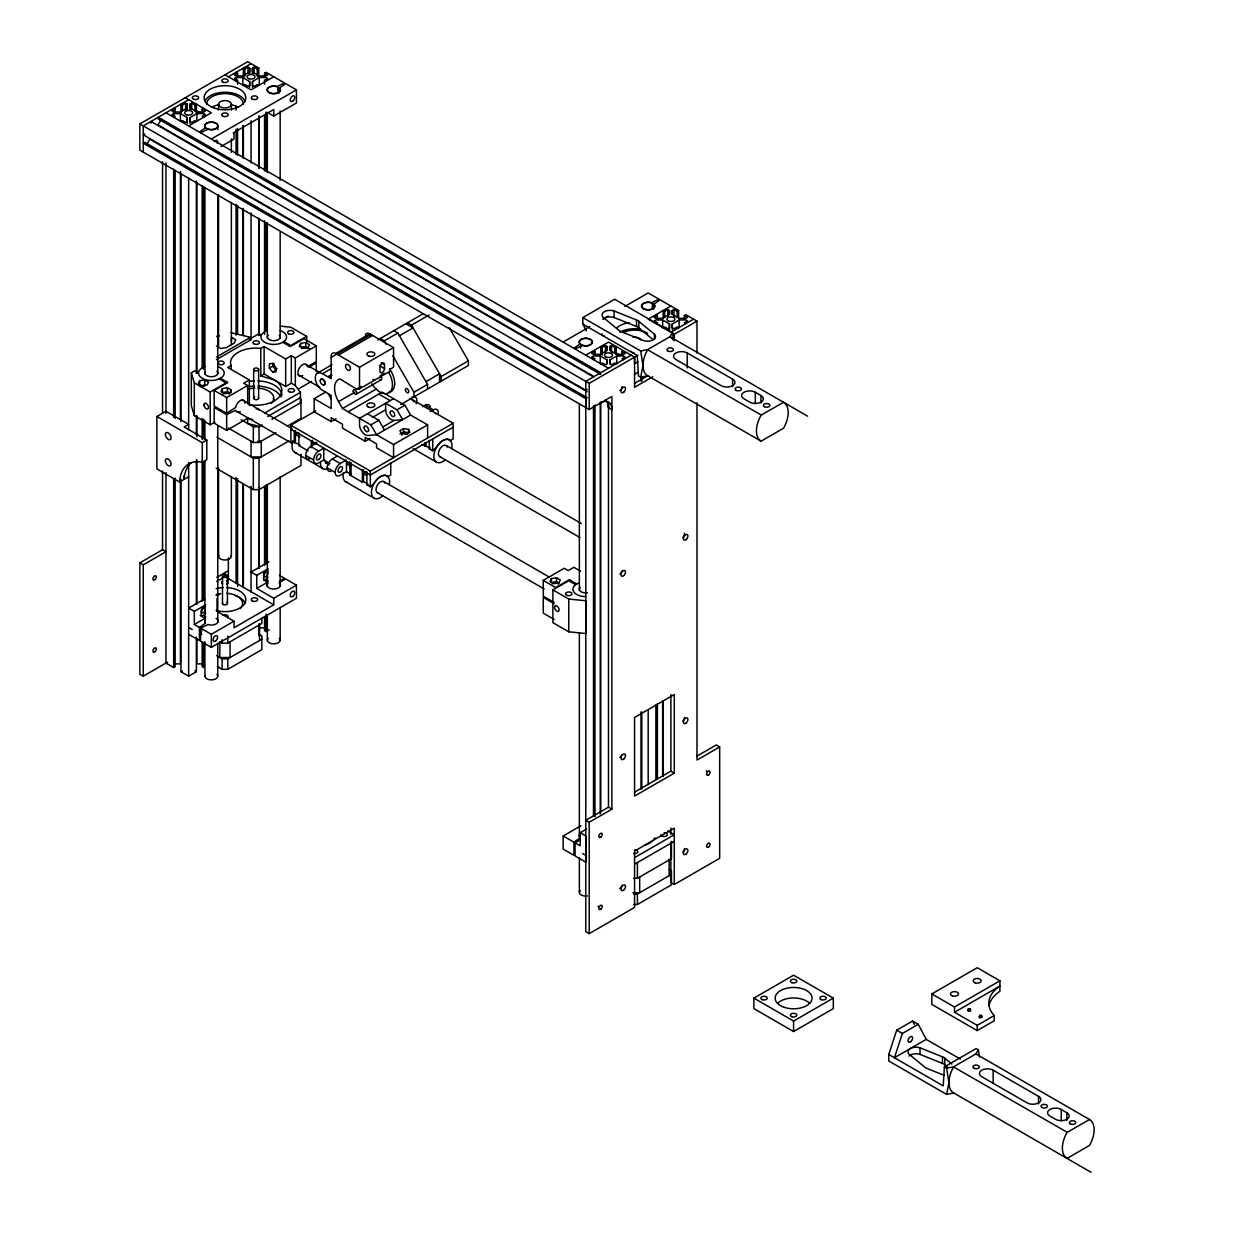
<?xml version="1.0" encoding="UTF-8"?>
<svg xmlns="http://www.w3.org/2000/svg" width="1234" height="1234" viewBox="0 0 1234 1234"><rect width="100%" height="100%" fill="white"/><g stroke="black" fill="none" stroke-linecap="round" stroke-linejoin="round"><path stroke-width="1.5" d="M552.878 589.883L552.878 622.646L568.766 631.808L586.181 633.551L586.181 600.788L568.766 599.061L552.878 589.883L569.907 580.057M568.766 631.808L568.766 599.061M585.78 407.59L585.78 398.675L587.261 397.826L144.733 142.342L143.267 143.19L585.78 398.675M611.879 809.165L608.485 807.206L585.78 820.301L589.189 822.276L611.879 809.165L611.879 409.549L608.485 407.59L608.485 401.976M585.78 355.176L608.485 342.08L634.569 357.15L634.569 363.706L637.885 361.793M674.288 340.769L674.288 334.213L696.979 321.118L696.979 352.939M687.215 367.933L687.215 352.955A8.021 4.627 0 0 0 675.877 352.955A8.021 4.627 0 0 0 675.877 359.51L721.258 385.718A8.021 4.627 0 0 0 732.61 385.718A8.021 4.627 0 0 0 732.61 379.162L687.215 352.955M336.034 418.804L331.159 421.612L314.146 411.786L314.146 398.69L331.159 408.516L331.175 395.404L320.624 389.08A10.273 5.923 60 0 1 315.318 376.817A10.273 5.923 60 0 1 322.506 373.671L331.175 378.684L331.175 356.102A6.417 3.702 60 0 1 335.71 353.495L369.753 333.828L393.569 347.587L393.569 367.238L390.175 369.197L390.175 371.172L359.526 388.864L356.703 389.188L339.967 378.946L338.563 379.393A19.25 11.121 60 0 0 338.563 401.621L342.512 408.516L370.879 424.882L376.555 434.707L393.569 444.548L427.612 424.882L427.612 437.993M180.935 113.775L180.935 104.15L182.416 104.998L185.594 103.162L187.29 104.15L187.229 108.052L180.426 111.985L173.67 112.016L171.973 111.029L175.151 109.194L175.151 113.05M203.625 117.245L202.16 116.397L205.338 114.561L203.625 113.59L196.885 113.621L190.067 117.554L190.005 121.441L191.717 122.428L194.895 120.593L196.36 121.441M243.345 77.742L243.345 68.117L244.81 68.965L247.988 67.13L249.7 68.117L249.638 72.019L242.836 75.953L236.08 75.984L234.383 74.996L237.56 73.161L237.56 77.017M264.554 84.221L264.554 80.364L267.732 78.529L266.035 77.557L259.279 77.588L252.476 81.521L252.415 85.408L254.127 86.395L257.304 84.56L258.77 85.408M600.757 354.235L600.757 346.538L602.238 347.386L605.416 345.551L607.113 346.538L607.066 350.441L600.248 354.359L593.508 354.389L591.796 353.418L594.973 351.582L594.973 355.423M616.198 363.829L614.717 362.981L611.54 364.817L609.843 363.829L609.904 359.927L616.707 356.009L623.463 355.963L625.16 356.95L621.982 358.786L623.463 359.634M663.167 318.202L663.167 310.505L664.648 311.354L667.825 309.518L669.522 310.505L669.46 314.408L662.658 318.341L655.902 318.372L654.205 317.385L657.383 315.549L657.383 319.39M685.857 323.601L684.392 322.753L687.569 320.917L685.857 319.945L679.116 319.976L672.299 323.91L672.252 327.797L673.949 328.784L677.127 326.948L678.607 327.797M979.534 1057.075L978.408 1049.856L976.14 1048.561L944.365 1066.901L943.223 1085.889L888.758 1054.453L896.702 1030.205L912.589 1021.042L918.266 1024.313L926.21 1039.383L960.361 1059.096M331.144 375.244C330.619 378.715 325.282 376.555 331.452 375.074M582.834 324.141L637.284 355.577L638.425 375.892L640.693 377.203L642.96 365.403L640.693 350.996L582.834 317.585L582.834 324.141L586.351 330.835M888.758 1054.453L888.758 1060.993L946.632 1094.404L948.9 1082.619L946.632 1068.212L944.365 1066.901M918.266 1024.313L902.378 1033.49L894.434 1057.723L926.21 1039.383M199.661 380.704L198.288 383.666L202.037 385.826L207.142 385.039L208.515 382.077L204.767 379.918L199.661 380.704L199.661 385.949M222.351 388.571L220.979 391.533L224.727 393.692L229.833 392.89L231.205 389.944L227.472 387.784L222.351 388.571L222.351 392.505L227.472 391.718L229.956 393.152M300.649 343.376L299.276 346.322L303.024 348.482L308.13 347.695L309.503 344.749L305.754 342.574L300.649 343.376L300.649 347.309L305.754 346.507L309.503 348.667M551.397 578.545L550.04 581.507L553.773 583.667L558.894 582.88L560.267 579.918L556.519 577.759L551.397 578.545L551.397 582.479L556.519 581.692L559.017 583.127M146.445 145.026L149.792 139.164L587.322 391.764M161.423 119.081L158.014 124.912L593.878 376.555M582.834 317.585L614.594 299.245L672.468 332.656L669.939 336.728L647.773 349.53L640.693 350.996M978.408 1049.856L975.878 1053.944L953.697 1066.747L946.632 1068.212M761.239 415.04L761.085 415.256A22.459 12.972 -60 0 0 761.085 441.201L783.544 428.229A22.459 12.972 -60 0 0 783.544 402.284L761.239 415.04L647.619 349.746A22.459 12.972 -60 0 0 647.619 375.691L761.239 441.248M1089.483 1119.5L1067.024 1132.473A22.459 12.972 -60 0 0 1067.024 1158.418L1089.483 1145.445A22.459 12.972 -60 0 0 1089.483 1119.5L976.017 1053.99M267.331 330.604A12.834 7.404 0 0 0 263.567 341.525A12.834 7.404 0 0 0 282.833 342.265L284.869 340.723A12.834 7.404 0 0 0 280.164 330.604M579.363 582.803A12.834 7.404 0 0 0 576.71 583.99L574.674 585.518A12.834 7.404 0 0 0 585.78 596.639M600.542 403.009A15.78 9.116 -60 0 1 611.879 409.549L611.879 396.453L589.189 409.549L139.858 150.132L139.858 123.94L247.648 61.7L258.77 68.117L258.77 77.742M188.648 99.692L143.267 125.899L143.267 152.106M228.367 76.77L251.057 63.659M180.935 121.441L182.416 120.593L185.594 122.428L187.29 121.441L187.229 117.554L180.426 113.621L173.67 113.59L171.973 114.561L175.151 116.397L173.67 117.245M190.005 109.919L190.005 104.15L191.717 103.162L194.895 104.998L196.36 104.15L196.36 113.775M243.345 85.408L244.81 84.56L247.988 86.395L249.7 85.408L249.638 81.521L242.836 77.588L236.08 77.557L234.383 78.529L237.56 80.364L237.56 84.221M252.415 73.886L252.415 68.117L254.127 67.13L257.304 68.965L258.77 68.117M144.733 133.951L143.267 134.815L585.78 390.299L587.261 389.45M236.08 81.228L237.56 80.364M202.16 113.05L202.16 109.194L203.625 108.345M264.554 77.017L264.554 73.161L266.035 72.312L284.53 82.986L277.126 86.503A6.741 3.887 0 0 0 267.115 89.187A6.741 3.887 0 0 0 274.92 93.707A6.741 3.887 0 0 0 279.594 87.922L285.671 83.65L296.438 89.866L296.438 102.977L273.747 116.073L267.562 112.495M188.648 125.899L211.338 112.803L185.254 97.733M273.747 76.77L251.057 89.866L224.958 74.796M199.43 132.115L205.507 127.842A6.741 3.887 0 0 1 210.181 122.073A6.741 3.887 0 0 1 217.986 126.578A6.741 3.887 0 0 1 207.975 129.261L200.571 132.778M211.338 138.995L296.438 89.866M233.241 132.917L273.747 109.517L273.747 116.073M221.071 146.491L234.044 138.995L234.044 132.454M216.397 357.027L250.533 337.314L250.533 339.936L249.407 339.288L251.057 339.643L216.397 359.649M214.855 422.121L210.212 424.804L194.324 415.627L191.316 405.585L191.316 372.822L194.71 370.863L198.504 373.054M249.916 338.98L259.001 333.735L261.346 335.093M307.374 366.729L316.305 361.577L316.305 345.859L295.312 357.983L291.332 355.685L285.671 358.955L264.107 346.523L260.806 348.42L256.163 348.065A25.667 14.823 0 0 0 230.496 362.889L231.097 365.572L227.796 367.485L249.361 379.933L249.361 405.6M156.888 416.475L165.958 411.231L188.648 424.342L184.113 426.964L206.803 440.06L206.803 459.711L202.268 462.334A45.134 26.053 60 0 0 179.578 481.985L156.888 468.889L156.888 416.475L202.268 442.682L206.803 440.06M226.1 381.568L224.958 382.216L219.143 378.853M288.509 345.535L289.635 344.872L283.82 341.51M191.316 372.822L194.324 382.879L210.212 392.042L227.226 382.216M289.635 346.183L306.664 336.358L306.664 342.142M245.042 403.379A6.741 3.887 -60 0 0 240.908 400.31A6.741 3.887 -60 0 0 235.679 407.359L226.655 413.328L214.176 406.125L214.176 390.407L227.796 382.54L220.423 378.283A12.834 7.404 0 0 0 217.77 366.621M249.361 379.933L243.684 383.203L247.648 385.502L247.648 403.842M269.367 368.102L269.367 363.768L272.621 363.49L275.861 367.516L275.861 371.835L272.621 372.128L269.367 368.102L272.776 366.128L272.776 363.243M260.806 348.42L260.806 375.938L264.107 374.025L285.671 386.473L291.332 383.203L295.312 385.502L300.417 392.366L300.417 402.855M214.176 390.407L226.655 397.61L247.648 385.502M272.621 372.128L276.015 370.169L272.776 366.128M252.754 419.514L247.648 418.249L226.655 430.373L214.176 423.169L214.176 407.436L226.655 414.639L235.679 410.212A6.741 3.887 -60 0 0 240.275 411.632M308.87 367.192L316.305 362.889L316.305 371.635M370.879 334.491L331.175 357.382M335.71 353.495L338.486 355.083L372.529 335.432M317.369 373.162L331.961 364.74M377.758 339.967L423.478 313.59M322.506 373.671L330.619 368.997M298.535 388.864L311.462 381.414M380.226 338.548L384.237 340.877L397.842 333.01L427.535 384.422L427.535 389.065M407.451 322.83L411.462 325.144L429.077 314.978M320.902 379.285L321.303 379.054A3.208 1.851 60 0 1 324.511 380.905A3.208 1.851 60 0 1 324.511 384.607L324.11 384.838M264.477 413.128L300.417 392.366M399.446 335.787L413.066 327.92L405.847 323.755M328.645 377.095L331.9 375.229M267.732 416.475L300.417 397.61M338.486 355.083L359.526 367.238L393.569 347.587M241.154 419.745L253.325 426.763L259.001 426.763L262.225 424.897M271.912 419.313L300.988 402.531M314.146 398.69L325.498 392.134M179.578 481.985L188.648 476.74M228.259 428.013L253.325 442.482L259.001 442.482L275.922 432.718M287.321 426.146L300.988 418.249L300.988 399.245M298.829 433.736L298.829 445.52L299.97 444.872L290.885 440.939L290.885 425.221L315.734 410.876M356.703 389.188L361.346 386.504M381.275 374.997L384.314 373.239M338.563 401.621L354.775 392.258M356.364 394.109L381.337 379.702M298.721 432.486L295.42 434.383L299.97 437.006M342.512 408.516L376.555 388.864M216.875 437.16L253.325 458.215L259.001 458.215L288.941 440.924M348.189 411.786L382.232 392.134L404.922 405.23L410.598 415.056L427.612 424.882M315.75 442.312L312.449 444.209L312.449 440.276L311.307 440.939L311.307 447.68M309.425 458.863A7.219 4.165 -60 0 1 305.677 454.559A7.219 4.165 -60 0 1 310.737 446.507L316.984 442.898M393.569 398.69L359.526 418.341L359.526 424.882A8.021 4.627 60 0 0 368.041 435.479L376.555 434.707L410.598 415.056M425.931 381.645L439.551 373.779L439.551 382.124M413.914 396.916L413.914 392.289L427.535 384.422M441.155 381.198L441.155 376.571L468.38 360.837L449.222 327.673M372.421 417.447L385.625 409.827L385.625 403.271L396.978 409.827L402.654 419.653L394.14 420.408L382.586 427.072M323.786 459.943L318.68 462.889A7.219 4.165 -60 0 1 313.575 459.943A7.219 4.165 -60 0 1 318.68 451.089L323.786 448.143L323.786 459.943L329.848 463.429M400.726 404.536L468.38 365.48L468.38 360.837M370.879 424.882L378.823 420.3L384.499 430.126M396.978 409.827L404.922 405.23M216.181 468.21L253.325 489.651L259.001 489.651L300.988 465.419L300.988 454.313M139.858 562.858L162.549 549.747L165.958 551.721L143.267 564.817L139.858 562.858L139.858 674.227L143.267 676.186L167.577 662.149M330.974 471.311A7.219 4.165 -60 0 1 327.241 467.007A7.219 4.165 -60 0 1 332.301 458.955L337.406 456.009M422.784 406.711L425.344 405.23A7.219 4.165 -60 0 1 430.28 406.757M331.159 421.612L331.159 417.678L342.512 424.234L342.512 428.167L365.202 441.263L370.061 438.456M366.529 483.296L363.506 481.553L362.364 482.216L349.885 474.997L349.885 463.213L351.027 462.549L351.027 474.35L346.476 471.727L340.245 475.337A7.219 4.165 -60 0 1 335.139 472.391A7.219 4.165 -60 0 1 340.245 463.537L346.476 459.943M430.172 411.616L433.288 409.827A7.219 4.165 -60 0 1 438.224 414.393M403.595 428.568L399.955 430.666L401.281 433.535L406.248 434.306L409.873 432.208L408.547 429.339L403.595 428.568L403.595 431.854L399.955 433.952M349.777 461.963L346.476 463.861L351.027 466.483M563.09 342.08L589.79 326.671M603.133 318.958L608.146 316.074M624.836 306.433L648.189 292.952L658.971 299.168L651.567 302.685A6.741 3.887 0 0 0 641.557 305.369A6.741 3.887 0 0 0 649.362 309.888A6.741 3.887 0 0 0 654.035 304.104L660.113 299.831L678.607 310.505L678.607 318.202M349.885 474.997L351.027 474.35M363.506 469.768L362.364 470.416L362.364 482.216M573.872 348.312L579.949 344.024A6.741 3.887 0 0 1 584.623 338.255A6.741 3.887 0 0 1 592.428 342.759A6.741 3.887 0 0 1 582.417 345.458L575.013 348.96M366.807 471.789L363.506 473.686L366.529 475.445M290.885 425.221L370.308 471.079L453.14 423.247L453.14 438.98L450.348 440.584L449.592 439.89A13.312 7.697 -60 0 0 436.265 447.572L432.718 450.765L429.309 448.806L429.309 440.384M453.14 427.18L370.308 474.997L290.885 429.139M421.658 444.379L430.45 448.143L429.309 448.806M670.88 306.047L648.189 319.159L674.288 334.213L674.288 339.874M366.914 473.038L366.914 484.823L368.041 484.175M621.982 355.423L621.982 351.582L625.16 353.418L623.463 354.389L616.707 354.359L609.904 350.441L609.843 346.538L611.54 345.551L614.717 347.386L616.198 346.538L616.198 354.235M672.252 314.346L672.252 310.505L673.949 309.518L677.127 311.354L678.607 310.505M366.914 484.823L370.308 486.798L373.871 483.605A13.312 7.697 -60 0 1 387.183 475.923L387.939 476.617L390.731 474.997L390.731 463.213M593.508 359.634L594.973 358.786L591.796 356.95L593.508 355.963L600.248 356.009L607.066 359.927L607.113 363.829L605.416 364.817L602.238 362.981L600.757 363.829M655.902 323.601L657.383 322.753L654.205 320.917L655.902 319.945L662.658 319.976L669.46 323.91L669.522 327.797L667.825 328.784L664.648 326.948L663.167 327.797M216.783 577.404L228.367 570.71M216.69 581.43L223.308 577.605M621.982 351.582L623.463 350.734M684.392 319.39L684.392 315.549L685.857 314.701L696.979 321.118M204.859 598.737L188.648 608.084L194.324 611.37L205.677 604.814M268.889 561.763L251.057 572.067L256.734 575.337L268.071 568.781M631.176 355.176L585.78 381.383L585.78 931.67L589.189 933.644L634.569 907.437L634.569 851.09L674.288 828.168L674.288 884.5L670.88 882.541L670.88 842.143M670.88 332.255L693.585 319.159M139.858 123.94L589.189 383.358L637.885 355.238M194.324 611.37L194.324 624.466L205.677 617.91M256.734 575.337L256.734 588.433L268.071 581.893M634.569 374.18L637.885 372.267M194.324 624.466L199.43 627.412L205.507 623.139A6.741 3.887 0 0 1 205.507 619.252M279.532 581.168L284.53 578.283L279.424 575.337M279.007 582.787L285.671 578.931L296.438 585.163L296.438 598.259L211.338 647.403L200.571 641.171L200.571 628.075L207.975 624.558A6.741 3.887 0 0 0 216.69 623.556A6.741 3.887 0 0 0 216.104 618.435M634.477 383.404L647.727 375.768M652.786 376.771L634.569 387.275L634.569 357.15M200.571 628.075L211.338 634.291L234.044 621.196L234.044 627.736L273.747 604.814L273.747 598.259L296.438 585.163M165.958 472.607L165.958 663.09L173.67 667.548L175.151 666.684L175.151 478.129M230.064 641.788L230.064 657.521L219.853 657.521L219.853 641.788L222.12 643.099L227.796 643.099L261.839 623.448L261.839 618.219M180.935 479.332L180.935 671.728L182.416 670.88M180.935 671.728L188.648 676.186L196.36 671.728L196.36 637.099M264.554 617.185L264.554 630.651L266.035 631.515L269.12 629.726M216.582 655.624L222.12 658.833L227.796 658.833L261.839 639.181M217.261 666.499L222.12 669.306L227.796 669.306L261.839 649.655L261.839 635.896L259.572 634.584M554.159 602.408L543.238 596.115L543.238 580.381L564.231 568.272L568.195 570.555L573.872 567.285L580.504 571.111M571.034 580.705L569.907 581.368L575.723 584.731M634.477 792.197L670.88 771.173L674.288 773.147L674.288 694.526L634.569 717.463L634.569 796.069L674.288 773.147M696.824 756.195L716.275 744.966L719.684 746.94L719.684 858.309L674.288 884.5M563.167 835.989L573.933 842.22L573.933 855.316L563.167 849.085L563.167 835.989L580.983 825.7M719.684 746.94L696.979 760.036L696.979 402.685M580.181 832.719L585.857 835.989L585.857 862.196L575.075 855.964L575.075 842.868L580.181 845.814L580.181 832.719L586.659 828.97M573.933 842.22L580.011 837.932A6.741 3.887 0 0 1 581.091 833.243M575.075 842.868L580.073 839.984M634.646 857.615L674.35 834.678L667.825 830.914M634.646 864.155L674.35 841.233M633.628 878.284L637.407 878.284L671.45 858.633L671.45 841.387M633.628 894.002L637.407 894.002L671.45 874.351M633.628 904.491L637.407 904.491L671.45 884.84L671.45 871.081L669.183 869.769M753.881 998.121L793.585 975.199L833.305 998.121L833.305 1008.61L793.585 1031.531L753.881 1008.61L753.881 998.121L793.585 1021.058L833.305 998.121M999.91 980.814L954.514 1007.021L954.514 1012.266L999.91 986.059A45.134 26.053 0 0 0 994.234 1015.536L994.234 1020.78L977.205 1030.606L931.824 1004.399L931.824 993.925L977.205 967.718L999.91 980.814L999.91 991.303A45.134 26.053 0 0 0 989.097 1005.525M954.514 1012.266L977.205 1025.361L994.234 1015.536M220.423 378.283L217.77 379.47A12.834 7.404 0 0 1 200.232 376.756A12.834 7.404 0 0 1 204.921 366.621M640.693 377.203L647.773 375.738M946.632 1094.404L953.697 1092.954L1091.072 1172.3M216.521 336.342L219.39 335.895M201.358 385.687L204.767 385.162L204.767 379.918M264.354 627.844L259.279 627.875L259.279 624.018M203.625 663.877L196.885 663.907L196.885 638.888M257.86 441.17L261.269 441.17L261.269 456.904L251.057 456.904L251.057 441.17M632.872 892.691L639.675 892.691L639.675 876.973M175.367 663.877L180.426 663.907L180.426 481.121M260.806 375.938L274.318 379.933A25.667 14.823 0 0 1 278.406 397.826A25.667 14.823 0 0 1 249.515 404.721M280.319 326.146L290.777 327.195L306.664 336.358M403.595 431.854L408.547 432.625L408.547 429.339M230.928 332.702L250.533 337.314M259.572 426.44L247.648 423.493L247.648 418.249M953.558 1092.908L953.697 1092.954A22.459 12.972 -60 0 1 953.558 1066.963L1067.163 1132.257M654.452 334.26A8.021 4.627 0 0 1 653.172 339.859A8.021 4.627 0 0 1 643.485 340.599L619.699 331.02L603.117 317.277A8.021 4.627 0 0 1 604.382 311.693A8.021 4.627 0 0 1 614.069 310.953L637.855 320.531L654.452 334.26L654.452 339.18M603.117 319.205A8.021 4.627 0 0 1 614.069 317.508L637.855 327.087L653.033 339.643M944.241 1075.385L925.639 1067.873L909.042 1054.144A8.021 4.627 0 0 1 910.322 1048.561A8.021 4.627 0 0 1 920.009 1047.82L943.794 1057.399L951.892 1064.063M909.042 1056.057A8.021 4.627 0 0 1 920.009 1054.376L943.794 1063.955L947.65 1067.071M264.554 73.161L267.732 74.996L266.035 75.984L259.279 75.953L252.476 72.019L252.415 68.117M684.392 315.549L687.569 317.385L685.857 318.372L679.116 318.341L672.299 314.408L672.252 310.505M264.554 80.364L266.035 81.228M236.08 72.312L237.56 73.161M655.902 314.701L657.383 315.549M807.607 416.182L670.077 336.774A22.459 12.972 -60 0 1 672.607 339.119M755.301 392.273L760.977 395.543A8.021 4.627 0 0 1 760.977 402.099A8.021 4.627 0 0 1 749.624 402.099L743.948 398.813A8.021 4.627 0 0 1 743.948 392.273A8.021 4.627 0 0 1 755.301 392.273L755.301 403.503M202.16 109.194L205.338 111.029L203.625 112.016L196.885 111.985L190.067 108.052L190.005 104.15M195.034 109.934L200.139 112.88M614.717 352.23L619.9 355.222M173.67 108.345L175.151 109.194M593.508 350.734L594.973 351.582M165.958 112.803L608.485 368.287M600.757 372.745L158.245 117.245L158.245 118.958L600.757 374.442M593.508 376.925L150.98 121.441L150.98 123.153M393.831 330.697L397.842 333.01M381.152 362.688L384.499 364.616L384.499 368.55A3.208 1.851 -60 0 1 382.232 372.483A3.208 1.851 -60 0 1 379.964 371.172L379.964 367.238A3.208 1.851 -60 0 1 382.232 363.305A3.208 1.851 -60 0 1 384.499 364.616M379.486 365.665L384.499 368.55M425.344 405.23L433.288 409.827M410.12 398.412L453.14 423.247M316.305 345.859L303.826 338.656L290.206 346.523L282.833 342.265M378.823 394.093L390.175 400.649M306.248 364.709L319.591 372.406M446.292 445.551L581.322 523.509M367.47 413.745L378.823 420.3M298.165 374.858L319.837 387.368M439.859 456.673L579.903 537.515M231.39 341.17L231.56 337.329L235.756 339.751L234.229 343.067L226.362 347.602L220.624 348.497L216.428 346.075M413.159 448.652L436.512 462.148M576.71 583.99L569.337 579.733L555.716 587.585L543.238 580.381M242.172 399.77L292.196 428.645M383.882 481.584L548.914 576.864M310.737 446.507L318.68 451.089M332.301 458.955L340.245 463.537M298.829 445.52L308.192 450.934M237.422 411.847L292.443 443.608M325.776 462.858L329.108 464.786M377.465 492.705L544.163 588.942M305.631 455.346L313.575 459.943M327.195 467.794L335.139 472.391M294.679 452.323L323.046 468.689M345.736 481.8L374.103 498.181M554.159 603.719L543.238 597.41L543.238 613.144L554.159 619.453M256.734 588.433L273.747 598.259M226.593 577.589L273.747 604.814M931.824 993.925L954.514 1007.021M234.044 621.196L217.014 611.37L217.014 598.259M1038.534 1096.378A8.021 4.627 0 0 1 1038.534 1102.918A8.021 4.627 0 0 1 1027.197 1102.918L981.801 1076.727A8.021 4.627 0 0 1 981.801 1070.171A8.021 4.627 0 0 1 993.154 1070.171L1038.534 1096.378L1038.534 1103.859M1066.901 1112.759A8.021 4.627 0 0 1 1066.901 1119.3A8.021 4.627 0 0 1 1055.564 1119.3L1049.887 1116.03A8.021 4.627 0 0 1 1049.887 1109.474A8.021 4.627 0 0 1 1061.24 1109.474L1066.901 1112.759L1066.901 1120.241M896.702 1030.205L902.378 1033.49M582.679 853.542L586.073 855.517M188.879 627.612L192.288 629.571M188.648 634.291L199.43 640.523L199.43 627.412M194.895 670.88L196.36 671.728M328.213 393.723L331.144 398.813M411.462 325.144L441.155 376.571M384.237 340.877L386.149 344.193M392.844 355.793L413.914 392.289M912.589 1021.042L914.363 1024.39M672.468 332.656L673.594 339.859M609.843 346.538L609.904 350.441M1061.24 1109.474L1061.24 1120.703M993.154 1070.171L993.154 1083.267M977.205 1025.361L977.205 1030.606M944.812 1058.17L944.812 1064.711M942.467 1056.813L942.467 1063.353M920.009 1047.82L920.009 1054.376M793.585 1021.058L793.585 1031.531M760.977 395.543L760.977 403.024M732.61 379.162L732.61 386.658M679.116 319.976L679.116 327.673M677.127 311.354L677.127 317.123M673.949 309.518L673.949 317.215M672.299 323.91L672.299 329.679M670.88 694.48L670.88 771.173M670.88 828.076L670.88 834.446M669.522 310.505L669.522 314.346M669.46 323.91L669.46 329.679M669.183 859.28L669.183 875.662M667.825 309.518L667.825 317.215M664.648 311.354L664.648 317.123M663.167 701.066L663.167 776.109M662.658 319.976L662.658 327.673M662.658 700.943L662.658 775.985M657.383 703.719L657.383 778.762M655.902 704.583L655.902 779.61M653.449 303.672L653.449 309.287M652.323 303.009L652.323 308.623M648.189 709.735L648.189 784.778M641.773 377.249L641.773 381.09M641.773 712.033L641.773 788.989M641.001 377.311L641.001 381.167M641.001 712.003L641.001 788.942M638.873 321.303L638.873 327.858M637.407 862.566L637.407 878.284M637.407 894.002L637.407 904.491M636.528 319.945L636.528 326.501M616.707 356.009L616.707 363.691M614.717 347.386L614.717 353.155M614.069 310.953L614.069 317.508M611.54 345.551L611.54 353.248M609.904 359.927L609.904 363.783M608.485 402.916L608.485 807.206M607.113 346.538L607.113 350.379M607.066 359.927L607.066 363.783M605.416 345.551L605.416 353.248M602.238 347.386L602.238 355.083M600.757 402.315L600.757 812.142M600.248 356.009L600.248 363.691M600.248 402.176L600.248 813.931M594.973 404.968L594.973 816.723M593.508 405.816L593.508 815.643M589.189 383.358L589.189 409.549M589.189 822.276L589.189 933.644M580.52 344.456L580.52 348.204M579.363 403.657L579.363 590.284M579.363 632.61L579.363 836.575M579.363 857.738L579.363 892.367M556.519 577.759L556.519 581.692M432.718 438.98L432.718 450.765M425.915 442.374L425.915 445.52M424.774 442.805L424.774 446.184M393.569 444.548L393.569 457.644L376.555 447.819L376.555 443.885L365.202 437.33L365.202 441.263M370.308 471.079L370.308 486.798M363.506 471.079L363.506 481.553M359.526 367.238L359.526 388.864M346.476 461.254L346.476 471.727M305.754 342.574L305.754 346.507M295.312 357.983L295.312 385.502M295.42 442.25L295.42 430.45L294.294 431.113L294.294 442.898M291.332 355.685L291.332 383.203M285.671 358.955L285.671 386.473M280.164 111.029L280.164 180.303M280.164 232.254L280.164 338.07M280.164 476.617L280.164 586.289M280.164 607.452L280.164 640.153M279.007 87.491L279.007 93.105M277.881 86.827L277.881 92.442M267.331 112.957L267.331 172.606M267.331 222.629L267.331 338.07M267.331 484.299L267.331 586.289M267.331 615.149L267.331 640.153M266.035 112.001L266.035 171.649M266.035 223.601L266.035 331.36M266.035 485.286L266.035 564.169M266.035 614.193L266.035 631.515M264.554 115.009L264.554 170.801M264.554 220.824L264.554 334.352M264.554 486.35L264.554 565.234M264.107 346.523L264.107 374.025M259.572 624.111L259.572 640.492M259.279 77.588L259.279 85.285M259.279 116.073L259.279 168.025M259.279 219.976L259.279 335.417M259.279 487.415L259.279 568.226M259.001 426.763L259.001 442.482M259.001 458.215L259.001 489.651M258.77 116.197L258.77 168.148M258.77 218.171L258.77 335.54M258.646 369.29L258.646 398.119M258.77 487.553L258.77 568.365M258.77 624.157L258.77 635.695M257.304 68.965L257.304 76.662M254.127 67.13L254.127 72.914M253.68 369.598L253.68 398.412M253.325 426.763L253.325 442.482M253.325 458.215L253.325 489.651M252.476 81.521L252.476 87.29M251.057 120.654L251.057 162.981M251.057 213.004L251.057 338.07M251.057 486.227L251.057 592.058M249.7 68.117L249.7 73.886M249.638 81.521L249.638 87.29M247.988 67.13L247.988 72.914M244.81 68.965L244.81 76.662M243.345 125.822L243.345 158.523M243.345 208.561L243.345 335.54M243.345 483.697L243.345 587.6M242.836 77.588L242.836 85.285M242.836 125.683L242.836 156.471M242.836 208.423L242.836 335.417M242.836 483.574L242.836 587.461M237.56 128.475L237.56 155.407M237.56 205.43L237.56 334.352M237.56 478.653L237.56 586.397M236.08 77.557L236.08 81.398M236.08 106.232L236.08 110.088M236.08 129.323L236.08 154.343M236.08 204.366L236.08 335.201M236.08 477.589L236.08 583.404M231.375 104.288A6.417 3.702 0 0 1 221.75 107.497A6.417 3.702 0 0 1 221.75 101.065A6.417 3.702 0 0 1 231.375 104.288L231.375 110.057M231.375 138.902L231.375 152.368M231.375 202.376L231.375 344.718M231.375 477.435L231.375 556.303M231.097 365.572L231.097 369.244M231.205 389.944L231.205 392.566M228.367 557.783L228.367 580.103M227.796 636.112L227.796 643.099M227.796 658.833L227.796 669.306M227.472 387.784L227.472 391.718M227.442 575.8L227.442 603.318M226.655 397.61L226.655 413.328M226.655 414.639L226.655 430.373M224.958 572.514L224.958 576.263M222.475 576.108L222.475 603.627M222.12 639.613L222.12 643.099M222.12 658.833L222.12 669.306M218.541 104.288L218.541 110.057M218.541 194.679L218.541 346.646M218.541 467.825L218.541 556.303M217.77 125.899A6.417 3.702 0 0 1 208.13 129.107A6.417 3.702 0 0 1 208.13 122.69A6.417 3.702 0 0 1 217.77 125.899L217.77 129.755M217.77 195.173L217.77 374.103M217.77 426.054L217.77 622.306M217.77 643.485L217.77 676.186M211.338 634.291L211.338 647.403M210.212 392.042L210.212 424.804M204.921 187.475L204.921 374.103M204.921 420.285L204.921 439.52M204.921 460.683L204.921 622.306M204.921 641.557L204.921 676.186M203.625 113.59L203.625 117.431M203.625 186.519L203.625 369.305M203.625 419.329L203.625 438.579M203.625 461.67L203.625 600.202M203.625 642.528L203.625 667.548L202.16 666.684L202.16 641.68M202.268 442.682L202.268 462.334M202.16 185.671L202.16 368.457M202.16 418.48L202.16 439.643M202.16 460.806L202.16 601.267M196.885 113.621L196.885 121.318M196.885 182.879L196.885 373.362M196.885 415.704L196.885 436.867M196.885 459.958L196.885 604.259M196.36 181.09L196.36 373.501M196.36 415.827L196.36 435.078M196.36 460.081L196.36 604.382M194.895 104.998L194.895 110.767M194.324 382.879L194.324 415.627M191.717 103.162L191.717 108.947M190.067 117.554L190.067 123.323M188.648 177.85L188.648 429.956M188.648 462.611L188.648 676.186M187.29 104.15L187.29 109.919M187.229 117.554L187.229 123.323M185.594 103.162L185.594 110.859M184.113 475.63L184.113 479.363A45.134 26.053 60 0 1 191.023 462.889M182.416 104.998L182.416 110.767M180.935 173.392L180.935 421.596M180.426 113.621L180.426 121.318M180.426 171.341L180.426 419.545M175.151 170.277L175.151 418.48M173.67 113.59L173.67 117.431M173.67 169.197L173.67 417.416M173.67 478.977L173.67 667.548M165.958 162.826L165.958 413.39M162.549 161.669L162.549 413.344M162.549 470.987L162.549 549.747M143.267 564.817L143.267 676.186M777.605 1003.288A18.448 10.659 0 0 1 809.566 1003.288M206.51 104.288A18.448 10.659 0 0 1 224.958 93.63A18.448 10.659 0 0 1 243.422 104.288M211.909 107.235A18.448 10.659 0 0 1 218.649 104.751M231.267 104.751A18.448 10.659 0 0 1 238.008 107.235M622.707 332.609A18.448 10.659 0 0 1 647.619 333.242M201.127 386.797A3.208 1.851 0 0 1 204.227 386.319M249.515 381.337A25.667 14.823 0 0 1 254.497 380.859M257.829 380.859A25.667 14.823 0 0 1 281.846 395.651M249.515 386.566A25.667 14.823 0 0 1 254.497 386.103M257.829 386.103A25.667 14.823 0 0 1 280.966 397.055M552.369 583.713A3.208 1.851 0 0 1 555.562 582.803A3.208 1.851 0 0 1 558.246 584.16M605.215 400.14A15.78 9.116 -60 0 1 608.485 407.59M706.573 770.741A2.406 1.388 -60 0 1 706.403 771.312M598.336 906.172A2.406 1.388 -60 0 1 597.981 906.681M684.5 848.483A3.208 1.851 -60 0 1 682.818 851.984M622.013 885.225A3.208 1.851 -60 0 1 619.823 888.434M621.797 754.977A3.208 1.851 -60 0 1 619.823 757.414M684.5 717.463A3.208 1.851 -60 0 1 682.818 720.964M684.423 533.397A3.208 1.851 -60 0 1 682.818 537.53M622.013 570.787A3.208 1.851 -60 0 1 619.823 573.995M622.09 386.628A3.208 1.851 -60 0 1 621.427 388.864M620.964 389.558A3.208 1.851 -60 0 1 619.823 390.561M632.919 337.19A6.417 3.702 0 0 1 640.77 339.813M256.163 408.87A3.208 1.851 0 0 1 259.263 410.243M302.685 375.599A6.741 3.887 -60 0 1 297.934 373.316A6.741 3.887 -60 0 1 301.852 365.156A6.741 3.887 -60 0 1 307.281 366.02M222.999 394.186A3.208 1.851 0 0 1 226.1 392.813A3.208 1.851 0 0 1 229.2 394.186M301.605 348.543A3.208 1.851 0 0 1 307.173 348.543M277.156 368.765A3.208 1.851 60 0 1 274.411 366.76A3.208 1.851 60 0 1 274.056 363.398M273.269 398.366A17.646 10.196 0 0 1 273.809 401.004M258.492 397.749A2.499 1.45 0 0 1 257.258 399.569A2.499 1.45 0 0 1 254.019 399.014A2.499 1.45 0 0 1 254.698 397.101M257.906 388.124A17.646 10.196 0 0 1 271.341 403.472M248.882 388.988A17.646 10.196 0 0 1 254.836 388.108M231.159 555.346A6.417 3.702 0 0 1 224.958 560.005A6.417 3.702 0 0 1 218.757 555.346M226.532 602.346A2.499 1.45 0 0 1 227.041 604.274A2.499 1.45 0 0 1 223.755 604.737A2.499 1.45 0 0 1 222.675 602.886M226.701 593.323A17.646 10.196 0 0 1 240.136 608.671M216.32 594.587A17.646 10.196 0 0 1 220.593 593.6M216.906 371.187A6.417 3.702 0 0 1 212.186 376.725A6.417 3.702 0 0 1 205.137 372.082M216.906 674.335A6.417 3.702 0 0 1 212.186 679.857A6.417 3.702 0 0 1 205.137 675.229M279.316 335.17A6.417 3.702 0 0 1 273.747 340.723A6.417 3.702 0 0 1 268.194 335.17M279.316 638.302A6.417 3.702 0 0 1 273.747 643.87A6.417 3.702 0 0 1 268.194 638.302M587.446 592.814A6.417 3.702 0 0 1 580.69 591.487A6.417 3.702 0 0 1 580.227 587.369M587.446 895.946A6.417 3.702 0 0 1 580.69 894.619A6.417 3.702 0 0 1 580.227 890.516M604.244 336.003A3.208 1.851 0 0 1 601.976 333.735M634.569 353.109A3.208 1.851 0 0 1 631.361 351.258M616.506 328.198A20.855 12.047 0 0 1 629.17 322.583M619.823 332.255A20.855 12.047 0 0 1 639.968 329.139M214.176 141.648A3.208 1.851 -60 0 1 216.922 140.475A3.208 1.851 -60 0 1 217.277 143.437M204.813 101.157A20.855 12.047 0 0 1 224.958 92.241A20.855 12.047 0 0 1 245.103 101.157M222.691 615.303A3.208 1.851 0 0 1 226.917 615.134A3.208 1.851 0 0 1 227.735 617.54M264.014 572.992A3.208 1.851 -60 0 1 263.536 573.671M202.191 607.498A3.208 1.851 -60 0 1 201.605 609.01M279.594 583.219A6.741 3.887 0 0 1 273.747 589.05A6.741 3.887 0 0 1 267.917 583.219M201.79 634.446A3.208 1.851 -60 0 1 201.79 630.744M216.135 595.204A20.855 12.047 0 0 1 219.559 594.495M235.385 595.698A20.855 12.047 0 0 1 245.103 603.01M226.562 580.936A3.208 1.851 0 0 1 226.562 584.145M222.691 583.852A3.208 1.851 0 0 1 222.691 581.229M226.778 587.569A20.855 12.047 0 0 1 245.103 602.686A20.855 12.047 0 0 1 216.135 610.491M216.135 588.664A20.855 12.047 0 0 1 223.153 587.569M205.677 616.599A6.417 3.702 -60 0 1 201.127 613.992A6.417 3.702 -60 0 1 205.677 606.125M268.071 580.582A6.417 3.702 -60 0 1 263.536 577.959A6.417 3.702 -60 0 1 268.071 570.093M265.804 571.404A3.208 1.851 -60 0 1 267.994 573.44A3.208 1.851 -60 0 1 264.678 576.957A3.208 1.851 -60 0 1 264.199 573.1M264.678 572.406A3.208 1.851 -60 0 1 265.217 571.836M268.071 577.25A6.417 3.702 -60 0 1 263.536 579.872M201.79 609.133A3.208 1.851 -60 0 1 205.368 607.606M205.368 610.228A3.208 1.851 -60 0 1 202.268 612.974A3.208 1.851 -60 0 1 201.435 609.874M205.677 613.283A6.417 3.702 -60 0 1 200.186 615.612M634.646 849.856A3.208 1.851 0 0 1 637.824 851.954A3.208 1.851 0 0 1 633.813 853.496M664.139 832.827A3.208 1.851 0 0 1 667.347 834.678A3.208 1.851 0 0 1 664.139 836.529A3.208 1.851 0 0 1 660.93 834.678M654.791 837.793A20.855 12.047 0 0 1 645.073 845.105M394.14 420.408A8.021 4.627 60 0 1 385.625 409.827M373.717 379.362A4.011 2.314 0 0 1 372.884 379.717M365.372 335.185A6.417 3.702 60 0 1 369.753 333.828M401.821 435.201A3.208 1.851 0 0 1 403.688 432.995A3.208 1.851 0 0 1 407.698 433.782M389.497 368.796A17.646 10.196 60 0 1 388.34 392.397M380.226 375.753A2.499 1.45 60 0 1 381.707 378.946A2.499 1.45 60 0 1 379.686 379.47M388.88 372.699A17.646 10.196 60 0 1 389.065 392.736A17.646 10.196 60 0 1 371.82 383.851M445.273 459.788A12.834 7.404 -60 0 1 433.89 457.166A12.834 7.404 -60 0 1 443.716 440.122A12.834 7.404 -60 0 1 451.706 448.682M434.892 412.943A3.208 1.851 -60 0 1 435.479 413.776M411.724 397.379A7.219 4.165 -60 0 1 416.151 403.672M412.31 400.402A3.208 1.851 -60 0 1 413.992 401.96M382.879 495.821A12.834 7.404 -60 0 1 371.48 493.199A12.834 7.404 -60 0 1 381.321 476.154A12.834 7.404 -60 0 1 389.296 484.715M347.618 482.371A12.834 7.404 -60 0 1 343.391 473.023M378.252 492.906A6.417 3.702 -60 0 1 377.758 484.499A6.417 3.702 -60 0 1 384.915 483.173M327.118 469.059A12.834 7.404 -60 0 1 320.393 462.812M296.561 452.893A12.834 7.404 -60 0 1 293.229 440.492M328.29 463.321A6.417 3.702 -60 0 1 324.928 460.205M440.661 456.873A6.417 3.702 -60 0 1 440.168 448.466A6.417 3.702 -60 0 1 447.31 447.14M968.335 1008.841L970.232 1008.98L968.335 1008.841M979.688 1015.397L981.585 1015.536L979.688 1015.397M346.584 364.462L346.183 364.693A3.208 1.851 60 0 0 346.183 368.395A3.208 1.851 60 0 0 349.392 370.246L349.793 370.015A3.208 1.851 60 0 0 349.793 366.313A3.208 1.851 60 0 0 346.584 364.462M791.981 1016.77A3.208 1.851 0 0 0 796.794 1015.166A3.208 1.851 0 0 0 791.981 1013.561A3.208 1.851 0 0 0 791.981 1016.77M821.489 999.725A3.208 1.851 0 0 0 826.302 998.121A3.208 1.851 0 0 0 821.489 996.517A3.208 1.851 0 0 0 821.489 999.725M762.489 999.725A3.208 1.851 0 0 0 767.301 998.121A3.208 1.851 0 0 0 762.489 996.517A3.208 1.851 0 0 0 762.489 999.725M791.981 982.696A3.208 1.851 0 0 0 796.794 981.092A3.208 1.851 0 0 0 791.981 979.487A3.208 1.851 0 0 0 791.981 982.696M784.361 1007.36A18.448 10.659 0 0 0 812.049 998.121A18.448 10.659 0 0 0 784.361 988.897A18.448 10.659 0 0 0 784.361 1007.36M952.509 995.931A4.011 2.314 0 0 0 958.525 993.925A4.011 2.314 0 0 0 952.509 991.905A4.011 2.314 0 0 0 952.509 995.931M975.199 982.819A4.011 2.314 0 0 0 981.231 980.814A4.011 2.314 0 0 0 975.199 978.809A4.011 2.314 0 0 0 975.199 982.819M979.811 1017.649A1.604 0.925 0 0 0 982.218 1016.847A1.604 0.925 0 0 0 979.811 1016.045A1.604 0.925 0 0 0 979.811 1017.649M968.474 1011.093A1.604 0.925 0 0 0 970.88 1010.291A1.604 0.925 0 0 0 968.474 1009.489A1.604 0.925 0 0 0 968.474 1011.093M973.857 1068.212A3.208 1.851 0 0 0 979.241 1067.379A3.208 1.851 0 0 0 975.307 1065.112A3.208 1.851 0 0 0 973.857 1068.212M1041.943 1107.515A3.208 1.851 0 0 0 1047.311 1106.682A3.208 1.851 0 0 0 1043.378 1104.415A3.208 1.851 0 0 0 1041.943 1107.515M1070.31 1123.896A3.208 1.851 0 0 0 1075.678 1123.063A3.208 1.851 0 0 0 1071.744 1120.796A3.208 1.851 0 0 0 1070.31 1123.896M910.908 1041.573A3.208 1.851 -60 0 0 911.926 1036.606A3.208 1.851 -60 0 0 908.131 1039.969A3.208 1.851 -60 0 0 910.908 1041.573M667.933 350.996A3.208 1.851 0 0 0 673.301 350.163A3.208 1.851 0 0 0 669.368 347.895A3.208 1.851 0 0 0 667.933 350.996M736.004 390.299A3.208 1.851 0 0 0 741.372 389.466A3.208 1.851 0 0 0 737.438 387.198A3.208 1.851 0 0 0 736.004 390.299M764.37 406.68A3.208 1.851 0 0 0 769.738 405.847A3.208 1.851 0 0 0 765.805 403.58A3.208 1.851 0 0 0 764.37 406.68M165.387 434.491A4.011 2.314 60 0 0 169.644 439.782A4.011 2.314 60 0 0 169.644 434.106A4.011 2.314 60 0 0 165.387 434.491M165.387 460.698A4.011 2.314 60 0 0 169.644 465.989A4.011 2.314 60 0 0 169.644 460.313A4.011 2.314 60 0 0 165.387 460.698M288.509 333.735A3.208 1.851 0 0 0 293.877 332.918A3.208 1.851 0 0 0 289.944 330.635A3.208 1.851 0 0 0 288.509 333.735M566.499 595.127A3.208 1.851 0 0 0 571.866 594.294A3.208 1.851 0 0 0 567.933 592.027A3.208 1.851 0 0 0 566.499 595.127M554.575 607.251A3.208 1.851 60 0 0 557.984 611.478A3.208 1.851 60 0 0 557.984 606.943A3.208 1.851 60 0 0 554.575 607.251M203.965 404.814A3.208 1.851 60 0 0 207.374 409.056A3.208 1.851 60 0 0 207.374 404.521A3.208 1.851 60 0 0 203.965 404.814M708.763 774.782A2.406 1.388 -60 0 0 709.535 771.049A2.406 1.388 -60 0 0 706.681 773.579A2.406 1.388 -60 0 0 708.763 774.782M708.763 846.848A2.406 1.388 -60 0 0 709.535 843.115A2.406 1.388 -60 0 0 706.681 845.645A2.406 1.388 -60 0 0 708.763 846.848M600.973 837.022A2.406 1.388 -60 0 0 601.745 833.289A2.406 1.388 -60 0 0 598.891 835.819A2.406 1.388 -60 0 0 600.973 837.022M600.973 909.072A2.406 1.388 -60 0 0 601.745 905.355A2.406 1.388 -60 0 0 598.891 907.869A2.406 1.388 -60 0 0 600.973 909.072M623.818 392.088A3.208 1.851 -60 0 0 624.836 387.121A3.208 1.851 -60 0 0 621.041 390.484A3.208 1.851 -60 0 0 623.818 392.088M623.818 575.522A3.208 1.851 -60 0 0 624.836 570.555A3.208 1.851 -60 0 0 621.041 573.918A3.208 1.851 -60 0 0 623.818 575.522M686.227 539.489A3.208 1.851 -60 0 0 687.245 534.523A3.208 1.851 -60 0 0 683.451 537.885A3.208 1.851 -60 0 0 686.227 539.489M623.818 758.956A3.208 1.851 -60 0 0 624.836 753.989A3.208 1.851 -60 0 0 621.041 757.352A3.208 1.851 -60 0 0 623.818 758.956M686.227 722.923A3.208 1.851 -60 0 0 687.245 717.957A3.208 1.851 -60 0 0 683.451 721.319A3.208 1.851 -60 0 0 686.227 722.923M623.818 889.976A3.208 1.851 -60 0 0 624.836 885.009A3.208 1.851 -60 0 0 621.041 888.372A3.208 1.851 -60 0 0 623.818 889.976M686.227 853.943A3.208 1.851 -60 0 0 687.245 848.977A3.208 1.851 -60 0 0 683.451 852.339A3.208 1.851 -60 0 0 686.227 853.943M219.39 364.493A3.208 1.851 0 0 0 224.202 362.889A3.208 1.851 0 0 0 219.39 361.284A3.208 1.851 0 0 0 219.39 364.493M254.559 344.193A3.208 1.851 0 0 0 259.371 342.589A3.208 1.851 0 0 0 254.559 340.985A3.208 1.851 0 0 0 254.559 344.193M289.728 392.011A3.208 1.851 0 0 0 294.556 390.407A3.208 1.851 0 0 0 289.728 388.803A3.208 1.851 0 0 0 289.728 392.011M155.052 579.564A2.406 1.388 -60 0 0 155.808 575.831A2.406 1.388 -60 0 0 152.97 578.36A2.406 1.388 -60 0 0 155.052 579.564M155.052 651.629A2.406 1.388 -60 0 0 155.808 647.896A2.406 1.388 -60 0 0 152.97 650.426A2.406 1.388 -60 0 0 155.052 651.629M254.59 370.57A2.499 1.45 0 0 0 258.631 369.676A2.499 1.45 0 0 0 255.268 368.102A2.499 1.45 0 0 0 254.59 370.57M249.052 78.775A4.011 2.314 0 0 0 255.068 76.77A4.011 2.314 0 0 0 249.052 74.765A4.011 2.314 0 0 0 249.052 78.775M186.642 114.808A4.011 2.314 0 0 0 192.658 112.803A4.011 2.314 0 0 0 186.642 110.798A4.011 2.314 0 0 0 186.642 114.808M223.385 577.08A2.499 1.45 0 0 0 227.426 576.185A2.499 1.45 0 0 0 224.064 574.612A2.499 1.45 0 0 0 223.385 577.08M270.539 93.074A6.417 3.702 0 0 0 280.164 89.866A6.417 3.702 0 0 0 270.539 86.658A6.417 3.702 0 0 0 270.539 93.074M581.245 344.702A6.417 3.702 0 0 0 591.981 343.037A6.417 3.702 0 0 0 584.129 338.502A6.417 3.702 0 0 0 581.245 344.702M643.654 308.67A6.417 3.702 0 0 0 654.39 307.004A6.417 3.702 0 0 0 646.523 302.469A6.417 3.702 0 0 0 643.654 308.67M605.647 356.827A4.011 2.314 0 0 0 612.357 355.778A4.011 2.314 0 0 0 607.437 352.939A4.011 2.314 0 0 0 605.647 356.827M668.057 320.794A4.011 2.314 0 0 0 674.767 319.745A4.011 2.314 0 0 0 669.846 316.922A4.011 2.314 0 0 0 668.057 320.794M293.06 100.91A3.208 1.851 -60 0 0 294.078 95.928A3.208 1.851 -60 0 0 290.283 99.306A3.208 1.851 -60 0 0 293.06 100.91M252.199 99.044A3.208 1.851 0 0 0 257.567 98.211A3.208 1.851 0 0 0 253.633 95.944A3.208 1.851 0 0 0 252.199 99.044M222.691 116.073A3.208 1.851 0 0 0 228.059 115.24A3.208 1.851 0 0 0 224.125 112.973A3.208 1.851 0 0 0 222.691 116.073M193.861 99.337A3.208 1.851 0 0 0 198.674 97.733A3.208 1.851 0 0 0 193.861 96.129A3.208 1.851 0 0 0 193.861 99.337M222.691 82.015A3.208 1.851 0 0 0 228.059 81.182A3.208 1.851 0 0 0 224.125 78.914A3.208 1.851 0 0 0 222.691 82.015M214.531 108.16A20.855 12.047 0 0 0 245.828 97.733A20.855 12.047 0 0 0 214.531 87.305A20.855 12.047 0 0 0 214.531 108.16M215.904 640.739A3.208 1.851 -60 0 0 216.922 635.772A3.208 1.851 -60 0 0 213.127 639.135A3.208 1.851 -60 0 0 215.904 640.739M293.06 596.192A3.208 1.851 -60 0 0 294.078 591.225A3.208 1.851 -60 0 0 290.283 594.587A3.208 1.851 -60 0 0 293.06 596.192M252.199 600.881A3.208 1.851 0 0 0 257.567 600.048A3.208 1.851 0 0 0 253.633 597.78A3.208 1.851 0 0 0 252.199 600.881M368.873 356.148A4.011 2.314 0 0 0 374.889 354.143A4.011 2.314 0 0 0 368.873 352.137A4.011 2.314 0 0 0 368.873 356.148M320.238 380.751A3.208 1.851 60 0 0 323.647 384.993A3.208 1.851 60 0 0 323.647 380.442A3.208 1.851 60 0 0 320.238 380.751M364.076 427.504A3.208 1.851 60 0 0 367.47 431.746A3.208 1.851 60 0 0 367.47 427.211A3.208 1.851 60 0 0 364.076 427.504M368.041 406.865A4.011 2.314 0 0 0 374.75 405.832A4.011 2.314 0 0 0 369.845 402.994A4.011 2.314 0 0 0 368.041 406.865M390.175 412.449A3.208 1.851 60 0 0 393.569 416.676A3.208 1.851 60 0 0 393.569 412.141A3.208 1.851 60 0 0 390.175 412.449M405.431 390.083A2.406 1.388 60 0 0 408.207 392.798A2.406 1.388 60 0 0 407.652 389.126A2.406 1.388 60 0 0 405.431 390.083M353.233 391.224A2.499 1.45 60 0 0 356.04 394.278A2.499 1.45 60 0 0 355.716 390.576A2.499 1.45 60 0 0 353.233 391.224M340.831 471.635A3.208 1.851 -60 0 0 341.849 466.653A3.208 1.851 -60 0 0 338.054 470.015A3.208 1.851 -60 0 0 340.831 471.635M319.267 459.187A3.208 1.851 -60 0 0 320.285 454.205A3.208 1.851 -60 0 0 316.49 457.583A3.208 1.851 -60 0 0 319.267 459.187"/></g></svg>
